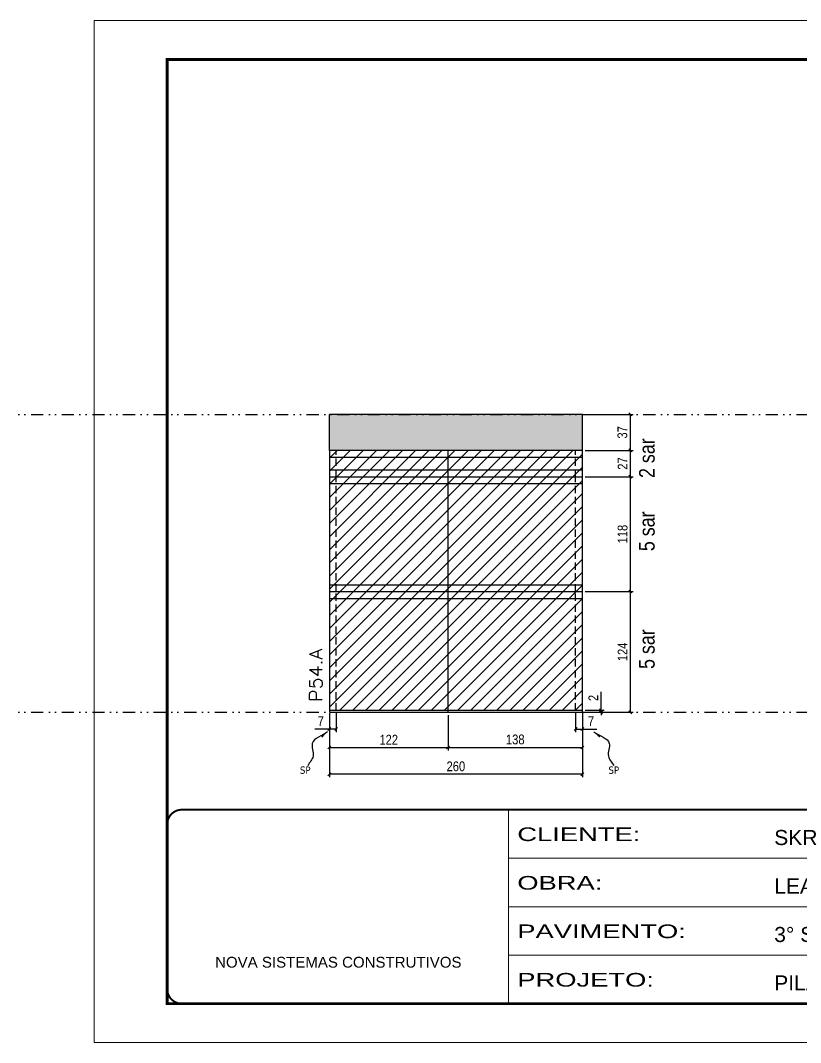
# Model space of a CAD drawing. Header units: millimetres. Extents: x 13777 to 27878, y -21631 to 6985.
# Drawn here: x 15936 to 16738, y 3638 to 4688 of the extents above; entities that cross this region are included whole.
import ezdxf

# ---------------------------------------------------------------- set-up
doc = ezdxf.new("R2010")
doc.units = ezdxf.units.MM
for name, pattern in [('CONTINUO', [0]), ('DASHED', [0.75, 0.5, -0.25]), ('DIVIDE2', [0.625, 0.25, -0.125, 0, -0.125, 0, -0.125]), ('HIDDEN', [0.375, 0.25, -0.125])]:
    doc.linetypes.add(name, pattern=pattern)
for name, color, linetype in [('COTA', 241, 'Continuous'), ('NOMENCLATURA', 7, 'Continuous'), ('Nível', 160, 'Continuous'), ('Painéis', 200, 'Continuous'), ('SARR_2.2x7', 40, 'Continuous'), ('Sarrafo de Pressão', 42, 'HIDDEN'), ('texto', 7, 'Continuous')]:
    doc.layers.add(name, color=color, linetype=linetype)
for name, color, linetype, lineweight in [('Folhas', 255, 'Continuous', 9), ('Hachura', 251, 'Continuous', 9), ('SARRAFO DE PRESSAO', 251, 'DASHED', 9), ('Texto Seção', 7, 'Continuous', 15)]:
    doc.layers.add(name, color=color, linetype=linetype, lineweight=lineweight)
doc.styles.add('ARIAL', font='arial.ttf')
doc.styles.add('ARIAL_NARROW', font='ARIALN.TTF', dxfattribs={"height": 0.2})
doc.styles.add('COTA TECNICA', font='techl___.ttf', dxfattribs={"height": 10})
doc.styles.add('COTA TECNICA-50', font='techl___.ttf', dxfattribs={"height": 10})
doc.styles.add('REGUA-120', font='ROMANS.shx', dxfattribs={"height": 15})
doc.styles.get("Standard").update_dxf_attribs({"font": 'arial.ttf'})
doc.styles.add('Tecnologia', font='')
doc.styles.get('Tecnologia').set_extended_font_data('Forgotten Futurist')
doc.dimstyles.new('COTA PAINEL-50', dxfattribs={"dimtxt": 10, "dimasz": 3, "dimexe": 3, "dimexo": 3, "dimgap": 3, "dimtad": 1, "dimdec": 1, "dimzin": 12, "dimdsep": 46, "dimtxsty": 'COTA TECNICA-50', "dimblk1": 'OBLIQUE', "dimblk2": 'OBLIQUE', "dimsah": 1, "dimcen": 0.9, "dimclrd": 4, "dimclre": 4, "dimclrt": 240, "dimadec": 1, "dimazin": 3, "dimtfac": 1, "dimtdec": 1, "dimtmove": 0, "dimatfit": 3, "dimfxl": 1, "dimtolj": 1, "dimtzin": 12, "dimarcsym": 0})
doc.dimstyles.new('PAINEL', dxfattribs={"dimtxt": 10, "dimasz": 3, "dimexe": 3, "dimexo": 3, "dimgap": 3, "dimtad": 1, "dimdec": 1, "dimzin": 12, "dimdsep": 46, "dimtxsty": 'COTA TECNICA', "dimblk1": 'OBLIQUE', "dimblk2": 'OBLIQUE', "dimsah": 1, "dimcen": 0.9, "dimclrd": 4, "dimclre": 4, "dimclrt": 240, "dimadec": 1, "dimazin": 3, "dimtfac": 1, "dimtdec": 1, "dimtmove": 0, "dimatfit": 3, "dimfxl": 1, "dimtolj": 1, "dimtzin": 12, "dimarcsym": 0})
doc.dimstyles.get("Standard").update_dxf_attribs({"dimtxt": 0.18, "dimasz": 0.18, "dimexe": 0.18, "dimexo": 0.0625, "dimgap": 0.09, "dimtad": 0, "dimtih": 1, "dimtoh": 1, "dimdec": 4, "dimzin": 0, "dimdsep": 46, "dimtxsty": 'Standard', "dimcen": 0.09, "dimadec": 0, "dimazin": 0, "dimtfac": 1, "dimtdec": 4, "dimtofl": 0, "dimtmove": 0, "dimatfit": 3, "dimfxl": 1, "dimtolj": 1, "dimtzin": 0, "dimarcsym": 0})

# ---------------------------------------------------------------- blocks, each defined once
blk = doc.blocks.new('9999999999')
at = {"color": 30, "linetype": 'CONTINUO'}
for p, q in [((98564.6, 34230.2), (98564.6, 34429.4)), ((98564.6, 34379.6), (99584, 34379.6)), ((98564.6, 34329.8), (99488, 34329.8)), ((99584, 34329.8), (99488, 34329.8)), ((99488, 34329.8), (99488, 34230.2)), ((98564.6, 34280), (99488, 34280))]:
    blk.add_line(p, q, dxfattribs=at)
at = {"color": 30, "linetype": 'CONTINUO', "const_width": 2}
blk.add_lwpolyline([(99584, 34230.2), (99584, 34414.4, 0.414214), (99569, 34429.4), (98229, 34429.4, 0.414214), (98214, 34414.4), (98214, 34245.2, 0.414214), (98229, 34230.2), (99584, 34230.2)], format="xyb", dxfattribs=at)
at = {"layer": 'Folhas'}
blk.add_lwpolyline([(98139, 34190.2), (99624, 34190.2), (99624, 35240.2), (98139, 35240.2)], close=True, dxfattribs=at)
at = {"layer": 'Folhas', "color": 30, "const_width": 3}
blk.add_lwpolyline([(98214, 34230.2), (99584, 34230.2), (99584, 35200.2), (98214, 35200.2)], close=True, dxfattribs=at)
at = {"color": 7, "linetype": 'Continuous', "ltscale": 5, "style": 'ARIAL'}
for s, height, p in [('SKR', 15.48, (98837.7, 34393.1)), ('LEAF LOEFGREN', 15.483, (98837.7, 34343.3)), ('3° SUBSOLO', 15.48, (98837.7, 34293.5)), ('NOVA SISTEMAS CONSTRUTIVOS', 11.059, (98263.2, 34267.2)), ('PILARES', 15.48, (98837.7, 34243.7))]:
    blk.add_text(s, height=height, dxfattribs=at).set_placement(p)
at = {"layer": 'Folhas', "color": 7, "style": 'Tecnologia', "width": 1.5}
for s, p in [('CLIENTE:', (98573.7, 34397.2)), ('OBRA:', (98573.7, 34347.3)), ('PAVIMENTO:', (98573.7, 34297.5)), ('PROJETO:', (98573.7, 34247.7))]:
    blk.add_text(s, height=14, dxfattribs=at).set_placement(p)
blk = doc.blocks.new('_Oblique')
at = {"color": 0, "linetype": 'ByBlock', "lineweight": -2}
blk.add_line((-0.5, -0.5), (0.5, 0.5), dxfattribs=at)
blk = doc.blocks.new('*D1103')
at = {"layer": 'COTA', "color": 4, "lineweight": -2, "transparency": 16777216}
for p, q in [((16253.6, 3975.9), (16253.6, 3910.2)), ((16513.6, 3975.9), (16513.6, 3910.2)), ((16513.6, 3913.2), (16253.6, 3913.2))]:
    blk.add_line(p, q, dxfattribs=at)
at = {"layer": 'Defpoints', "color": 0, "transparency": 16777216}
for p in [(16253.6, 3978.9), (16513.6, 3978.9), (16253.6, 3913.2)]:
    blk.add_point(p, dxfattribs=at)
at = {"layer": 'COTA', "color": 4, "lineweight": -2, "transparency": 16777216, "xscale": 3, "yscale": 3, "zscale": 3, "rotation": 180}
blk.add_blockref('_Oblique', (16253.6, 3913.2), dxfattribs=at)
at = {"layer": 'COTA', "color": 4, "lineweight": -2, "transparency": 16777216, "xscale": 3, "yscale": 3, "zscale": 3}
blk.add_blockref('_Oblique', (16513.6, 3913.2), dxfattribs=at)
at = {"layer": 'COTA', "color": 240, "transparency": 16777216, "insert": (16383.6, 3921.3), "char_height": 10, "attachment_point": 5, "style": 'COTA TECNICA'}
blk.add_mtext('\\A1;260', dxfattribs=at)
blk = doc.blocks.new('*D1104')
at = {"layer": 'COTA', "color": 4, "lineweight": -2, "transparency": 16777216}
for p, q in [((16506.6, 3975.9), (16506.6, 3956.6)), ((16513.6, 3973.9), (16513.6, 3956.6)), ((16506.6, 3959.6), (16513.6, 3959.6)), ((16513.6, 3959.6), (16528.3, 3959.6))]:
    blk.add_line(p, q, dxfattribs=at)
at = {"layer": 'Defpoints', "color": 0, "transparency": 16777216}
for p in [(16506.6, 3978.9), (16513.6, 3976.9), (16513.6, 3959.6)]:
    blk.add_point(p, dxfattribs=at)
at = {"layer": 'COTA', "color": 4, "lineweight": -2, "transparency": 16777216, "xscale": 3, "yscale": 3, "zscale": 3, "rotation": 180}
blk.add_blockref('_Oblique', (16506.6, 3959.6), dxfattribs=at)
at = {"layer": 'COTA', "color": 4, "lineweight": -2, "transparency": 16777216, "xscale": 3, "yscale": 3, "zscale": 3}
blk.add_blockref('_Oblique', (16513.6, 3959.6), dxfattribs=at)
at = {"layer": 'COTA', "color": 240, "transparency": 16777216, "insert": (16522.4, 3967.7), "char_height": 10, "attachment_point": 5, "style": 'COTA TECNICA-50'}
blk.add_mtext('\\A1;7', dxfattribs=at)
blk = doc.blocks.new('*D1105')
at = {"layer": 'COTA', "color": 4, "lineweight": -2, "transparency": 16777216}
for p, q in [((16253.6, 3973.9), (16253.6, 3956.6)), ((16260.6, 3975.9), (16260.6, 3956.6)), ((16253.6, 3959.6), (16238.8, 3959.6)), ((16260.6, 3959.6), (16253.6, 3959.6))]:
    blk.add_line(p, q, dxfattribs=at)
at = {"layer": 'Defpoints', "color": 0, "transparency": 16777216}
for p in [(16253.6, 3976.9), (16260.6, 3978.9), (16253.6, 3959.6)]:
    blk.add_point(p, dxfattribs=at)
at = {"layer": 'COTA', "color": 4, "lineweight": -2, "transparency": 16777216, "xscale": 3, "yscale": 3, "zscale": 3, "rotation": 180}
blk.add_blockref('_Oblique', (16253.6, 3959.6), dxfattribs=at)
at = {"layer": 'COTA', "color": 4, "lineweight": -2, "transparency": 16777216, "xscale": 3, "yscale": 3, "zscale": 3}
blk.add_blockref('_Oblique', (16260.6, 3959.6), dxfattribs=at)
at = {"layer": 'COTA', "color": 240, "transparency": 16777216, "insert": (16244.7, 3967.7), "char_height": 10, "attachment_point": 5, "style": 'COTA TECNICA-50'}
blk.add_mtext('\\A1;7', dxfattribs=at)
blk = doc.blocks.new('*D1106')
at = {"layer": 'COTA', "color": 4, "lineweight": -2, "transparency": 16777216}
for p, q in [((16532.8, 3978.9), (16532.8, 3997.7)), ((16516.6, 3978.9), (16535.8, 3978.9)), ((16516.6, 3976.9), (16535.8, 3976.9)), ((16532.8, 3976.9), (16532.8, 3978.9)), ((16532.8, 3976.9), (16532.8, 3973.9))]:
    blk.add_line(p, q, dxfattribs=at)
at = {"layer": 'Defpoints', "color": 0, "transparency": 16777216}
for p in [(16513.6, 3978.9), (16513.6, 3976.9), (16532.8, 3976.9)]:
    blk.add_point(p, dxfattribs=at)
at = {"layer": 'COTA', "color": 4, "lineweight": -2, "transparency": 16777216, "xscale": 3, "yscale": 3, "zscale": 3}
for p, rotation in [((16532.8, 3978.9), 270), ((16532.8, 3976.9), 90)]:
    blk.add_blockref('_Oblique', p, dxfattribs=dict(at, rotation=rotation))
at = {"layer": 'COTA', "color": 240, "transparency": 16777216, "insert": (16524.8, 3991.6), "char_height": 10, "attachment_point": 5, "rotation": 90, "style": 'COTA TECNICA-50'}
blk.add_mtext('\\A1;2', dxfattribs=at)
blk = doc.blocks.new('*D1136')
at = {"layer": 'COTA', "color": 4, "lineweight": -2, "transparency": 16777216}
for p, q in [((16516.6, 4282.9), (16565.9, 4282.9)), ((16562.9, 4245.9), (16562.9, 4282.9)), ((16516.6, 4245.9), (16565.9, 4245.9))]:
    blk.add_line(p, q, dxfattribs=at)
at = {"layer": 'Defpoints', "color": 0, "transparency": 16777216}
for p in [(16513.6, 4282.9), (16562.9, 4282.9), (16513.6, 4245.9)]:
    blk.add_point(p, dxfattribs=at)
at = {"layer": 'COTA', "color": 4, "lineweight": -2, "transparency": 16777216, "xscale": 3, "yscale": 3, "zscale": 3}
for p, rotation in [((16562.9, 4282.9), 90), ((16562.9, 4245.9), 270)]:
    blk.add_blockref('_Oblique', p, dxfattribs=dict(at, rotation=rotation))
at = {"layer": 'COTA', "color": 240, "transparency": 16777216, "insert": (16554.7, 4264.4), "char_height": 10, "attachment_point": 5, "rotation": 90, "style": 'COTA TECNICA-50'}
blk.add_mtext('\\A1;37', dxfattribs=at)
blk = doc.blocks.new('*D1107')
at = {"layer": 'COTA', "color": 4, "lineweight": -2, "transparency": 16777216}
for p, q in [((16516.6, 4218.9), (16565.9, 4218.9)), ((16562.9, 4100.9), (16562.9, 4218.9)), ((16516.6, 4100.9), (16565.9, 4100.9))]:
    blk.add_line(p, q, dxfattribs=at)
at = {"layer": 'Defpoints', "color": 0, "transparency": 16777216}
for p in [(16513.6, 4218.9), (16562.9, 4218.9), (16513.6, 4100.9)]:
    blk.add_point(p, dxfattribs=at)
at = {"layer": 'COTA', "color": 4, "lineweight": -2, "transparency": 16777216, "xscale": 3, "yscale": 3, "zscale": 3}
for p, rotation in [((16562.9, 4218.9), 90), ((16562.9, 4100.9), 270)]:
    blk.add_blockref('_Oblique', p, dxfattribs=dict(at, rotation=rotation))
at = {"layer": 'COTA', "color": 240, "transparency": 16777216, "insert": (16554.9, 4159.9), "char_height": 10, "attachment_point": 5, "rotation": 90, "style": 'COTA TECNICA-50'}
blk.add_mtext('\\A1;118', dxfattribs=at)
blk = doc.blocks.new('*D1108')
at = {"layer": 'COTA', "color": 4, "lineweight": -2, "transparency": 16777216}
for p, q in [((16516.6, 4245.9), (16565.9, 4245.9)), ((16562.9, 4218.9), (16562.9, 4245.9)), ((16516.6, 4218.9), (16565.9, 4218.9))]:
    blk.add_line(p, q, dxfattribs=at)
at = {"layer": 'Defpoints', "color": 0, "transparency": 16777216}
for p in [(16513.6, 4245.9), (16562.9, 4245.9), (16513.6, 4218.9)]:
    blk.add_point(p, dxfattribs=at)
at = {"layer": 'COTA', "color": 4, "lineweight": -2, "transparency": 16777216, "xscale": 3, "yscale": 3, "zscale": 3}
for p, rotation in [((16562.9, 4245.9), 90), ((16562.9, 4218.9), 270)]:
    blk.add_blockref('_Oblique', p, dxfattribs=dict(at, rotation=rotation))
at = {"layer": 'COTA', "color": 240, "transparency": 16777216, "insert": (16554.9, 4232.4), "char_height": 10, "attachment_point": 5, "rotation": 90, "style": 'COTA TECNICA-50'}
blk.add_mtext('\\A1;27', dxfattribs=at)
blk = doc.blocks.new('*D1137')
at = {"layer": 'COTA', "color": 4, "linetype": 'ByBlock', "lineweight": -2, "transparency": 16777216}
for p, q in [((16516.6, 4100.9), (16565.9, 4100.9)), ((16562.9, 3976.9), (16562.9, 4100.9)), ((16516.6, 3976.9), (16565.9, 3976.9))]:
    blk.add_line(p, q, dxfattribs=at)
at = {"layer": 'Defpoints', "color": 0, "linetype": 'ByBlock', "transparency": 16777216}
for p in [(16513.6, 4100.9), (16562.9, 4100.9), (16513.6, 3976.9)]:
    blk.add_point(p, dxfattribs=at)
at = {"layer": 'COTA', "color": 4, "linetype": 'ByBlock', "lineweight": -2, "transparency": 16777216, "xscale": 3, "yscale": 3, "zscale": 3}
for p, rotation in [((16562.9, 4100.9), 90), ((16562.9, 3976.9), 270)]:
    blk.add_blockref('_Oblique', p, dxfattribs=dict(at, rotation=rotation))
at = {"layer": 'COTA', "color": 240, "linetype": 'ByBlock', "transparency": 16777216, "insert": (16554.9, 4038.9), "char_height": 10, "attachment_point": 5, "rotation": 90, "style": 'COTA TECNICA'}
blk.add_mtext('\\A1;124', dxfattribs=at)
blk = doc.blocks.new('*D1138')
at = {"layer": 'COTA', "color": 4, "linetype": 'ByBlock', "lineweight": -2, "transparency": 16777216}
for p, q in [((16516.6, 4100.9), (16565.9, 4100.9)), ((16562.9, 3976.9), (16562.9, 4100.9)), ((16516.6, 3976.9), (16565.9, 3976.9))]:
    blk.add_line(p, q, dxfattribs=at)
at = {"layer": 'Defpoints', "color": 0, "linetype": 'ByBlock', "transparency": 16777216}
for p in [(16513.6, 4100.9), (16562.9, 4100.9), (16513.6, 3976.9)]:
    blk.add_point(p, dxfattribs=at)
at = {"layer": 'COTA', "color": 4, "linetype": 'ByBlock', "lineweight": -2, "transparency": 16777216, "xscale": 3, "yscale": 3, "zscale": 3}
for p, rotation in [((16562.9, 4100.9), 90), ((16562.9, 3976.9), 270)]:
    blk.add_blockref('_Oblique', p, dxfattribs=dict(at, rotation=rotation))
at = {"layer": 'COTA', "color": 240, "linetype": 'ByBlock', "transparency": 16777216, "insert": (16554.9, 4038.9), "char_height": 10, "attachment_point": 5, "rotation": 90, "style": 'COTA TECNICA'}
blk.add_mtext('\\A1;124', dxfattribs=at)
blk = doc.blocks.new('*D1139')
at = {"layer": 'COTA', "color": 4, "lineweight": -2, "transparency": 16777216}
for p, q in [((16375.6, 3973.9), (16375.6, 3937.7)), ((16513.6, 3973.9), (16513.6, 3937.7)), ((16375.6, 3940.7), (16513.6, 3940.7))]:
    blk.add_line(p, q, dxfattribs=at)
at = {"layer": 'Defpoints', "color": 0, "transparency": 16777216}
for p in [(16375.6, 3976.9), (16513.6, 3976.9), (16513.6, 3940.7)]:
    blk.add_point(p, dxfattribs=at)
at = {"layer": 'COTA', "color": 4, "lineweight": -2, "transparency": 16777216, "xscale": 3, "yscale": 3, "zscale": 3, "rotation": 180}
blk.add_blockref('_Oblique', (16375.6, 3940.7), dxfattribs=at)
at = {"layer": 'COTA', "color": 4, "lineweight": -2, "transparency": 16777216, "xscale": 3, "yscale": 3, "zscale": 3}
blk.add_blockref('_Oblique', (16513.6, 3940.7), dxfattribs=at)
at = {"layer": 'COTA', "color": 240, "transparency": 16777216, "insert": (16444.6, 3948.9), "char_height": 10, "attachment_point": 5, "style": 'COTA TECNICA'}
blk.add_mtext('\\A1;138', dxfattribs=at)
blk = doc.blocks.new('*D1140')
at = {"layer": 'COTA', "color": 4, "lineweight": -2, "transparency": 16777216}
for p, q in [((16253.6, 3973.9), (16253.6, 3937.7)), ((16375.6, 3973.9), (16375.6, 3937.7)), ((16253.6, 3940.7), (16375.6, 3940.7))]:
    blk.add_line(p, q, dxfattribs=at)
at = {"layer": 'Defpoints', "color": 0, "transparency": 16777216}
for p in [(16253.6, 3976.9), (16375.6, 3976.9), (16375.6, 3940.7)]:
    blk.add_point(p, dxfattribs=at)
at = {"layer": 'COTA', "color": 4, "lineweight": -2, "transparency": 16777216, "xscale": 3, "yscale": 3, "zscale": 3, "rotation": 180}
blk.add_blockref('_Oblique', (16253.6, 3940.7), dxfattribs=at)
at = {"layer": 'COTA', "color": 4, "lineweight": -2, "transparency": 16777216, "xscale": 3, "yscale": 3, "zscale": 3}
blk.add_blockref('_Oblique', (16375.6, 3940.7), dxfattribs=at)
at = {"layer": 'COTA', "color": 240, "transparency": 16777216, "insert": (16314.6, 3948.7), "char_height": 10, "attachment_point": 5, "style": 'COTA TECNICA'}
blk.add_mtext('\\A1;122', dxfattribs=at)

msp = doc.modelspace()

# ---------------------------------------------------------------- hatches: boundary and pattern name
at = {"layer": 'COTA', "linetype": 'ByBlock'}
h = msp.add_hatch(dxfattribs=at)
h.set_pattern_fill('AR-CONC', color=256, scale=0.03)
h.set_pattern_definition([(50, (10811.498, -6720.5824), (5.46554, -0.4781726), [0.5715, -6.2865]), (355, (10811.498, -6720.5824), (-1.0573026, 5.7317054), [0.4572, -5.0292175]), (100.451445, (10811.9536, -6720.622), (4.4082374, 5.2535326), [0.4857003, -5.3427073]), (46.1842, (10811.498, -6719.0584), (8.1323712, -1.26127), [0.85725, -9.42975]), (96.63556, (10812.176, -6719.1635), (7.122124, 7.4227837), [0.7285507, -8.014068]), (351.18415, (10811.498, -6719.058), (7.122124, 7.422784), [0.685799, -7.543792]), (21, (10812.26, -6719.4394), (4.5484317, -3.067956), [0.5715, -6.2865]), (326, (10812.26, -6719.4394), (1.8540609, 5.525639), [0.4572, -5.0292]), (71.451445, (10812.639, -6719.695), (6.4024926, 2.457683), [0.4857003, -5.3426981]), (37.5, (10811.4982, -6720.5824), (0.0926581, 2.53665117), [0, -4.96824, 0, -5.1054, 0, -5.04825]), (7.5, (10811.4982, -6720.5824), (2.0045899, 3.00541724), [0, -2.91084, 0, -4.85394, 0, -1.92405]), (327.5, (10809.799, -6720.5824), (4.06771786, -0.17186232), [0, -1.905, 0, -5.9436, 0, -7.8867]), (317.5, (10809.037, -6720.5824), (4.4438754, 0.7627947), [0, -2.4765, 0, -3.94716, 0, -5.6007])])
h.paths.add_polyline_path([(16513.58, 4245.86), (16513.58, 4282.86), (16253.58, 4282.86), (16253.58, 4245.86)])
at = {"layer": 'Hachura', "linetype": 'ByBlock'}
h = msp.add_hatch(dxfattribs=at)
h.set_pattern_fill('ANSI31', color=256, scale=3)
h.paths.add_polyline_path([(16253.58, 4245.86), (16253.58, 4218.86), (16375.58, 4218.86), (16375.58, 4245.86)])
h.paths.add_polyline_path([(16375.58, 4245.86), (16375.58, 4218.86), (16513.58, 4218.86), (16513.58, 4245.86)])
h.paths.add_polyline_path([(16375.58, 4218.86), (16375.58, 4100.86), (16513.58, 4100.86), (16513.58, 4218.86)])
h.paths.add_polyline_path([(16253.58, 4218.86), (16253.58, 4100.86), (16375.58, 4100.86), (16375.58, 4218.86)])
h.paths.add_polyline_path([(16375.58, 4100.86), (16253.58, 4100.86), (16253.58, 3978.86), (16375.58, 3978.86)])
h.paths.add_polyline_path([(16375.58, 3978.86), (16513.58, 3978.86), (16513.58, 4100.86), (16375.58, 4100.86)])
h.paths.add_polyline_path([(16783.53, 4100.86), (16783.53, 3978.86), (16905.53, 3978.86), (16905.53, 4100.86)])
h.paths.add_polyline_path([(16905.53, 3978.86), (17043.53, 3978.86), (17043.53, 4100.86), (16905.53, 4100.86)])
h.paths.add_polyline_path([(17043.53, 4100.86), (17043.53, 4218.86), (16905.53, 4218.86), (16905.53, 4100.86)])
h.paths.add_polyline_path([(16905.53, 4100.86), (16905.53, 4218.86), (16783.53, 4218.86), (16783.53, 4100.86)])
h.paths.add_polyline_path([(16905.53, 4218.86), (16905.53, 4270.86), (16817.53, 4270.86), (16817.53, 4238.86), (16783.53, 4238.86), (16783.53, 4218.86)])
h.paths.add_polyline_path([(17043.53, 4218.86), (17043.53, 4238.86), (17009.53, 4238.86), (17009.53, 4270.86), (16905.53, 4270.86), (16905.53, 4218.86)])
h.paths.add_polyline_path([(17281.36, 4218.86), (17300.36, 4218.86), (17300.36, 4245.84), (17281.36, 4245.84)])
h.paths.add_polyline_path([(17281.36, 4218.86), (17281.36, 3978.86), (17300.36, 3978.86), (17300.36, 4218.86)])

# ---------------------------------------------------------------- linework, layer by layer
at = {"layer": 'COTA', "linetype": 'ByBlock'}
for p, q in [((16513.58, 4282.86), (16253.58, 4282.86)), ((16253.58, 4245.86), (16253.58, 4282.86)), ((16513.58, 4245.86), (16513.58, 4282.86))]:
    msp.add_line(p, q, dxfattribs=at)
at = {"layer": 'Nível', "color": 4, "linetype": 'DIVIDE2', "ltscale": 50}
for p, q in [((13777.11, 4282.86), (17496.97, 4282.86)), ((13777.11, 3976.86), (21531.15, 3976.86))]:
    msp.add_line(p, q, dxfattribs=at)
at = {"layer": 'Painéis'}
for p, q in [((16513.58, 4245.86), (16253.58, 4245.86)), ((16253.58, 4245.86), (16253.58, 3978.86)), ((16375.58, 3976.86), (16375.58, 4245.86)), ((16513.58, 3978.86), (16513.58, 4245.86)), ((16253.58, 4218.86), (16513.58, 4218.86)), ((16253.58, 4100.86), (16513.58, 4100.86))]:
    msp.add_line(p, q, dxfattribs=at)
msp.add_lwpolyline([(16513.58, 3978.86), (16253.58, 3978.86), (16253.58, 3976.86), (16513.58, 3976.86)], close=True, dxfattribs=at)
at = {"layer": 'SARR_2.2x7'}
for p, q in [((16253.58, 4238.86), (16513.58, 4238.86)), ((16253.58, 4225.86), (16513.58, 4225.86)), ((16253.58, 4211.86), (16513.58, 4211.86)), ((16253.58, 4107.86), (16513.58, 4107.86)), ((16253.58, 4093.86), (16513.58, 4093.86))]:
    msp.add_line(p, q, dxfattribs=at)
at = {"layer": 'Sarrafo de Pressão', "ltscale": 30}
for p, q in [((16260.58, 4218.86), (16260.58, 4245.86)), ((16506.58, 4218.86), (16506.58, 4245.86)), ((16260.58, 4100.86), (16260.58, 4218.86)), ((16506.58, 4100.86), (16506.58, 4218.86)), ((16260.58, 3978.86), (16260.58, 4100.86)), ((16506.58, 3978.86), (16506.58, 4100.86))]:
    msp.add_line(p, q, dxfattribs=at)

# ---------------------------------------------------------------- block references
at = {"layer": 'SARRAFO DE PRESSAO', "color": 6, "linetype": 'ByBlock'}
msp.add_blockref('9999999999', (-82127.01, -30552.63), dxfattribs=at)

# ---------------------------------------------------------------- texts
at = {"layer": 'NOMENCLATURA', "style": 'ARIAL_NARROW'}
for s, p in [('2 sar', (16587.82, 4217.55)), ('5 sar', (16587.82, 4142.38)), ('5 sar', (16587.82, 4021.38))]:
    msp.add_text(s, height=16, rotation=90, dxfattribs=at).set_placement(p)
at = {"layer": 'texto', "color": 0, "char_height": 7.5, "attachment_point": 5}
for insert in [(16228.8, 3917.37), (16545.83, 3917.37)]:
    msp.add_mtext('{\\fTahoma|b0|i0|c0|p34;\\C4;SP}', dxfattribs=dict(at, insert=insert))
at = {"layer": 'Texto Seção', "style": 'REGUA-120', "width": 1.1}
msp.add_text('P54.A', height=13, rotation=90, dxfattribs=at).set_placement((16246.33, 3987.62))

# ---------------------------------------------------------------- dimensions: what is measured, and where the dimension line sits
at = {"layer": 'COTA'}
for base, p1, p2, angle, picture, middle in [((16562.95, 4282.86), (16513.58, 4245.86), (16513.58, 4282.86), 90, '*D1136', (16554.73, 4264.36)), ((16562.95, 4245.86), (16513.58, 4218.86), (16513.58, 4245.86), 90, '*D1108', (16554.87, 4232.36)), ((16562.95, 4218.86), (16513.58, 4100.86), (16513.58, 4218.86), 90, '*D1107', (16554.85, 4159.86)), ((16253.58, 3959.62), (16260.58, 3978.86), (16253.58, 3976.86), 180, '*D1105', (16244.72, 3967.69))]:
    dim = msp.add_linear_dim(base=base, p1=p1, p2=p2, angle=angle, dimstyle='COTA PAINEL-50', dxfattribs=at)
    dim.commit()
    dim.dimension.update_dxf_attribs({"geometry": picture, "text_midpoint": middle})
at = {"layer": 'COTA', "linetype": 'ByBlock'}
for picture in ['*D1137', '*D1138']:
    dim = msp.add_aligned_dim(p1=(16513.58, 3976.86), p2=(16513.58, 4100.86), distance=-49.37, dimstyle='PAINEL', dxfattribs=at)
    dim.commit()
    dim.dimension.update_dxf_attribs({"geometry": picture, "text_midpoint": (16554.87, 4038.86)})
at = {"layer": 'COTA'}
dim = msp.add_linear_dim(base=(16532.84, 3976.86), p1=(16513.58, 3978.86), p2=(16513.58, 3976.86), angle=90, dimstyle='COTA PAINEL-50', dxfattribs=at)
dim.commit()
dim.dimension.update_dxf_attribs({"geometry": '*D1106', "text_midpoint": (16532.84, 3991.61), "dimtype": 160})
dim = msp.add_linear_dim(base=(16253.58, 3913.24), p1=(16513.58, 3978.86), p2=(16253.58, 3978.86), angle=180, dimstyle='PAINEL', override={"dimarcsym": 2}, dxfattribs=at)
dim.commit()
dim.dimension.update_dxf_attribs({"geometry": '*D1103', "text_midpoint": (16383.58, 3921.35)})
for base, p1, p2, dimstyle, picture, middle in [((16375.58, 3940.68), (16253.58, 3976.86), (16375.58, 3976.86), 'PAINEL', '*D1140', (16314.58, 3948.74)), ((16513.58, 3959.62), (16506.58, 3978.86), (16513.58, 3976.86), 'COTA PAINEL-50', '*D1104', (16522.45, 3967.69))]:
    dim = msp.add_linear_dim(base=base, p1=p1, p2=p2, dimstyle=dimstyle, dxfattribs=at)
    dim.commit()
    dim.dimension.update_dxf_attribs({"geometry": picture, "text_midpoint": middle})
dim = msp.add_linear_dim(base=(16513.58, 3940.68), p1=(16375.58, 3976.86), p2=(16513.58, 3976.86), dimstyle='PAINEL', override={"dimtmove": 1}, dxfattribs=at)
dim.commit()
dim.dimension.update_dxf_attribs({"geometry": '*D1139', "text_midpoint": (16444.58, 3948.92)})

# ---------------------------------------------------------------- leaders
at = {"layer": 'COTA', "path_type": 1}
for points in [[(16251.75, 3956.68), (16235.97, 3944.84), (16236.89, 3931.84), (16231.34, 3922.06)], [(16525.41, 3956.68), (16541.19, 3944.84), (16540.27, 3931.84), (16545.82, 3922.06)]]:
    msp.add_leader(points, dimstyle='Standard', override={"dimasz": 8}, dxfattribs=at)

doc.saveas('drawing.dxf')
